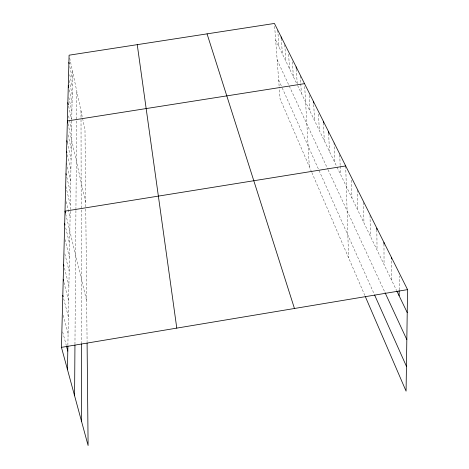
<?xml version="1.0" encoding="UTF-8"?>
<svg xmlns="http://www.w3.org/2000/svg" width="469" height="469" viewBox="0 0 469 469"><rect width="100%" height="100%" fill="white"/><g stroke="black" fill="none" stroke-linecap="round" stroke-linejoin="round"><path stroke-width="0.35" stroke-dasharray="2.35 1.76" d="M391.404 279.782L391.439 258.847M74.958 344.387L75.931 210.323M75.931 209.62L76.787 91.25M399.16 289.918L399.271 276.03M67.888 345.237L71.739 121.014M71.775 118.944L72.589 71.575M275.666 40.047L296.684 83.57M297.598 85.475L336.701 166.477M337.018 167.122L396.645 290.651M277.161 59.968L327.737 169.051M328.036 169.702L384.756 292.029M278.656 79.947L281.916 87.252M282.197 87.885L374.291 294.292M311.586 171.947L280.075 98.842L279.219 87.416M311.873 172.61L364.788 295.353M62.653 331.864L66.322 345.594M63.297 315.303L68.093 333.529M63.702 298.788L68.374 316.815M63.942 282.461L68.65 300.881M64.493 268.162L68.914 285.674M64.845 253.835L69.16 271.141M65.039 239.548L69.4 257.247M65.707 227.858L69.629 243.95M65.678 213.917L86.677 300.94M66.193 201.623L70.074 217.886M65.842 186.304L70.297 205.146M66.797 177.112L70.502 192.952M66.451 162.936L70.708 181.274M67.378 154.752L70.895 170.071M67.178 142.183L71.083 159.319M68.069 134.89L71.259 148.99M67.993 123.746L85.704 202.637M68.568 115.925L69.365 119.501M69.523 120.216L71.593 129.503M68.626 106.193L71.599 119.601M68.837 97.505L71.904 111.44M69.119 80.486L72.191 94.656M69.195 89.819L72.05 102.899M69.764 74.8L72.332 86.695M69.699 58.039L82.433 117.678M82.573 118.352L84.983 129.626L85.763 208.33M69.793 66.569L72.46 79.009M274.641 26.334L279.166 86.736M277.736 30.075L278.967 46.877M281.271 38.352L282.379 53.947M284.771 44.748L285.908 61.263M288.593 54.298L289.566 68.837M292.392 61.838L293.36 76.687M296.302 69.066L297.24 84.109M300.312 75.855L300.752 83.113M300.793 83.834L301.362 93.267M304.698 86.484L309.311 166.665M309.13 95.383L309.991 111.147M313.732 104.64L314.564 120.615M318.521 114.172L319.319 130.47M323.452 122.778L324.278 140.735M328.663 133.231L329.443 151.434M334.051 142.664L334.831 162.591M339.767 154.758L340.148 165.586M340.172 166.307L340.453 174.245M345.694 165.938L348.567 257.727M351.463 180.184L351.955 198.07M357.349 189.933L357.824 210.223M363.557 202.332L363.944 222.904M370.047 215.33L370.346 236.165M376.853 229.663L377.041 250.03M85.768 209.039L87.082 341.584M383.97 243.88L384.052 264.557M81.002 110.977L81.02 118.862M81.02 119.536L81.448 343.12"/><path stroke-width="0.7" d="M391.439 258.847L391.439 257.405M74.589 395.76L74.952 345.09M399.119 295.763L399.154 290.645M87.093 343.044L88.108 445.55L61.445 347.353L69.09 55.19L274.424 23.45L407.555 289.625L406.078 391.146L365.339 296.643M67.472 369.549L67.876 345.97M61.445 347.353L407.555 289.625M345.694 165.938L65.009 211.15L65.508 213.225M304.539 83.652L67.366 120.967L67.835 123.054M396.956 291.29L407.221 312.559M385.055 292.674L406.828 339.638M374.584 294.948L406.441 366.336M207.058 33.862L294.456 308.491M66.504 346.28L67.788 351.088M62.805 295.318L63.163 296.707M63.215 279.624L63.579 281.042M63.608 264.657L63.96 266.058M64.681 223.66L65.021 225.056M65.988 173.665L66.311 175.043M66.575 151.27L66.897 152.665M66.85 140.759L67.178 142.183M67.847 102.664L68.316 104.78M68.292 85.686L68.744 87.756M68.902 62.418L69.195 63.802M137.247 44.655L176.784 328.112M281.171 36.934L281.271 38.352M296.168 66.92L296.256 68.351M313.579 101.738L313.655 103.192M323.387 121.342L323.452 122.778M328.605 131.771L328.663 133.231M376.836 228.21L376.853 229.663M383.964 242.455L383.97 243.88M81.448 343.836L81.594 421.572"/></g></svg>
